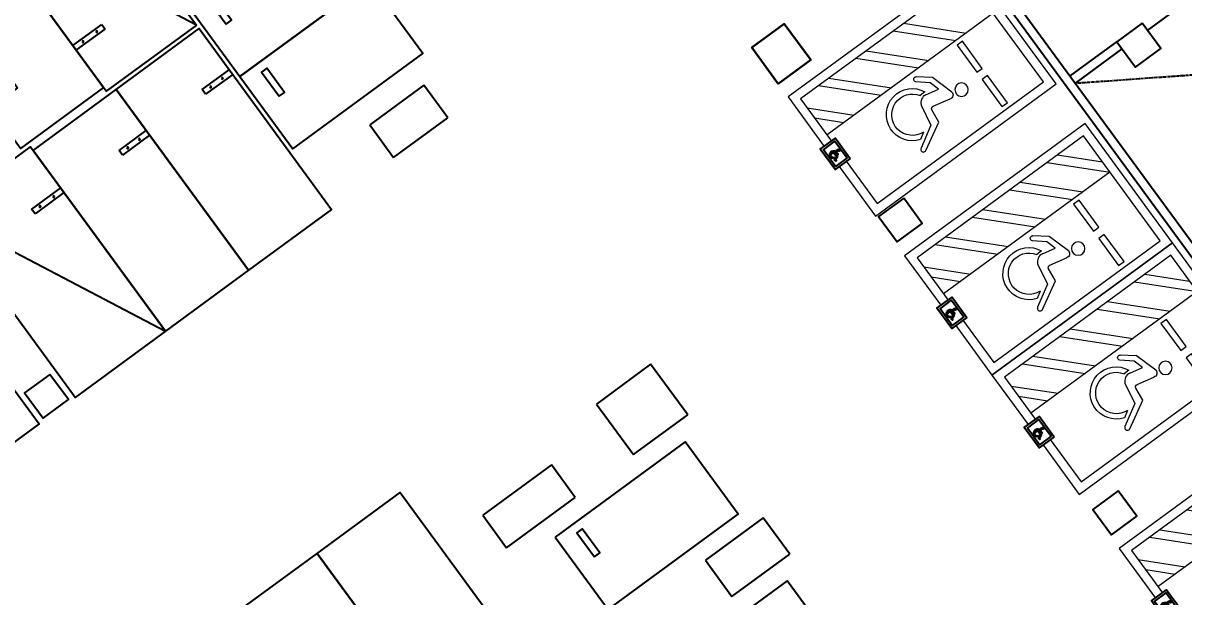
# Model space of a CAD drawing. Header units: millimetres. Extents: x 78082221 to 78451133, y -34402202 to -34172290.
# Drawn here: x 78348784 to 78374696, y -34269726 to -34256927 of the extents above; entities that cross this region are included whole.
import ezdxf

# ---------------------------------------------------------------- set-up
doc = ezdxf.new("R2010")
doc.units = ezdxf.units.MM
doc.header["$LTSCALE"] = 100
doc.header["$MEASUREMENT"] = 0
doc.header["$PDMODE"] = 1
doc.header["$PDSIZE"] = -3
doc.linetypes.add('XR-B2$0$CENTER', pattern=[2, 1.25, -0.25, 0.25, -0.25])
doc.layers.get('0').update_dxf_attribs({"color": 2, "linetype": 'CONTINUOUS'})
doc.layers.get('Defpoints').update_dxf_attribs({"color": 142, "linetype": 'CONTINUOUS'})
doc.layers.add('E-PLAN', color=115, linetype='CONTINUOUS')
doc.layers.add('Z', color=115, linetype='CONTINUOUS')
doc.styles.add('c-b2$0$맑은고딕', font='', dxfattribs={"width": 0.8})
doc.styles.add('돋움', font='', dxfattribs={"width": 0.9})
doc.styles.get('c-b2$0$맑은고딕').set_extended_font_data('Malgun Gothic')
doc.styles.get('돋움').set_extended_font_data('Dotum')
doc.dimstyles.new('c-b2$0$std_style', dxfattribs={"dimscale": 500, "dimtxt": 3, "dimasz": 1, "dimexe": 1.5, "dimexo": 2, "dimgap": 1, "dimtad": 1, "dimtoh": 1, "dimdec": 0, "dimzin": 0, "dimdsep": 46, "dimtxsty": 'c-b2$0$맑은고딕', "dimblk": 'c-b2$0$01420DDOT01', "dimcen": 2.5, "dimdle": 8, "dimclrd": 256, "dimclre": 256, "dimclrt": 256, "dimadec": 0, "dimazin": 0, "dimtfac": 1, "dimtdec": 0, "dimtix": 1, "dimtmove": 2, "dimatfit": 3, "dimldrblk": 'c-b2$0$_ClosedBlank', "dimfxl": 1, "dimtolj": 1, "dimtzin": 0, "dimlwd": -1, "dimlwe": -1, "dimarcsym": 0})

# ---------------------------------------------------------------- blocks, each defined once
blk = doc.blocks.new('XR-B2$0$XR-지하3층$0$확장형 주차')
at = {"layer": 'E-PLAN'}
for p, q in [((0, 3965), (800, 3965)), ((800, 3835), (800, 3965)), ((0, 3835), (800, 3835))]:
    blk.add_line(p, q, dxfattribs=at)
blk.add_lwpolyline([(2500, 5100), (0, 5100), (0, 0), (2500, 0)], close=True, dxfattribs=at)
blk.add_lwpolyline([(2500, 5100), (0, 0)], dxfattribs=at)
for centre in [(238, 3900), (613, 3900)]:
    blk.add_circle(centre, 17.5, dxfattribs=at)
blk = doc.blocks.new('XR-B2$0$XR-지하3층$0$일반형 주차')
at = {"layer": 'E-PLAN'}
for p, q in [((750, 3865), (0, 3865)), ((0, 3735), (750, 3735)), ((750, 3735), (750, 3865))]:
    blk.add_line(p, q, dxfattribs=at)
blk.add_lwpolyline([(2300, 5000), (0, 5000), (0, 0), (2300, 0)], close=True, dxfattribs=at)
for centre in [(238, 3800), (563, 3800)]:
    blk.add_circle(centre, 17.5, dxfattribs=at)
blk = doc.blocks.new('XR-B2$0$XR-지하3층$0$A$C73B52ADF')
at = {"layer": 'E-PLAN'}
for points in [[(-2038, 2466), (-38, 2466), (-38, -1134), (-2038, -1134)], [(-1166, 2021), (-1166, 1871), (-1832, 1871), (-1832, 2021)]]:
    blk.add_lwpolyline(points, close=True, dxfattribs=at)
blk = doc.blocks.new('XR-B2$0$XR-지하3층$0$장애인 주차')
at = {"layer": 'E-PLAN', "lineweight": 5}
for p, q in [((4572, 3795), (4572, -805)), ((5572, 2795), (4572, 3795)), ((5572, 3078), (4855, 3795)), ((5572, 2045), (4572, 3045)), ((5572, 1762), (4572, 2762)), ((3689, 1485), (3600, 1888)), ((3699, 2009), (4214, 1851)), ((4214, 1851), (4443, 1569)), ((5572, 1012), (4572, 2012)), ((3992, 1503), (3925, 1810)), ((3925, 1810), (4151, 1741)), ((4151, 1741), (4355, 1493)), ((5572, 729), (4572, 1729)), ((4055, 1528), (4053, 1393)), ((3348, 969), (3257, 820)), ((5572, -21), (4572, 979)), ((5572, -304), (4572, 696)), ((5323, -805), (4572, -54)), ((5041, -805), (4572, -336))]:
    blk.add_line(p, q, dxfattribs=at)
at = {"layer": 'E-PLAN', "ltscale": 4}
for p, q in [((4165, -1005), (4165, -805)), ((4165, -805), (4165, -905))]:
    blk.add_line(p, q, dxfattribs=at)
at = {"layer": 'E-PLAN', "lineweight": 5}
for points in [[(3842, -1005), (2472, -1005), (2472, 3995), (5772, 3995), (5772, -1005), (4402, -1005)], [(3842, -805), (2672, -805), (2672, 3795), (5572, 3795), (5572, -805), (4402, -805)]]:
    blk.add_lwpolyline(points, dxfattribs=at)
for points in [[(3523, 2720), (2773, 2720), (2773, 2870), (3523, 2870)], [(4473, 2720), (3723, 2720), (3723, 2870), (4473, 2870)]]:
    blk.add_lwpolyline(points, close=True, dxfattribs=at)
for points in [[(3094, 715, -1.000002), (2987, 770), (3330, 1379), (3640, 1415)], [(3992, 1503, -0.343093), (3870, 1283), (3381, 1194), (3094, 715)]]:
    blk.add_lwpolyline(points, format="xyb", dxfattribs=at)
at = {"layer": 'E-PLAN', "ltscale": 4}
for points in [[(3842, -695), (3842, -1115), (4402, -1115), (4402, -695)], [(3892, -745), (3892, -1065), (4352, -1065), (4352, -745)]]:
    blk.add_lwpolyline(points, close=True, dxfattribs=at)
at = {"layer": 'E-PLAN'}
for points in [[(4161, -797), (4152, -916), (4058, -916), (4021, -1003), (3982, -990), (3988, -973), (4011, -981), (4046, -898), (4136, -898), (4137, -881), (4072, -881), (4072, -863), (4138, -863), (4142, -810)], [(4167, -882), (4169, -863)]]:
    blk.add_lwpolyline(points, dxfattribs=at)
at = {"layer": 'E-PLAN', "lineweight": 5}
blk.add_circle((3613, 2216), 150, dxfattribs=at)
for centre, radius, start, end in [((3682, 1922), 88.4, 79.1143, 202.3185), ((4394, 1537), 58.8, 227.9655, 33.7904), ((3810, 1000), 582, 198.006, 65.0949), ((3809, 1000), 462, 183.8525, 58.2396), ((3632, 1473), 57.7, 276.2786, 12.4353)]:
    blk.add_arc(centre, radius, start, end, dxfattribs=at)
at = {"layer": 'E-PLAN'}
for centre, radius, start, end in [((4140, -787), 22.8, 335.1173, 274.9698), ((4127, -942), 89.2, 206.535, 62.4866), ((4127, -942), 71.5, 192.8781, 56.1688)]:
    blk.add_arc(centre, radius, start, end, dxfattribs=at)
blk = doc.blocks.new('c-b2$0$01420DDOT01')
blk.add_line((-1.5, 0), (1.5, 0))
at = {"const_width": 0.5}
blk.add_lwpolyline([(-0.25, 0, 1), (0.25, 0, 1)], format="xyb", close=True, dxfattribs=at)
blk = doc.blocks.new('*D45')
at = {"layer": 'Defpoints', "color": 0, "transparency": 16777216}
for p in [(78376897, -34194803), (78369317, -34200361), (78431577, -34285283)]:
    blk.add_point(p, dxfattribs=at)
at = {"layer": 'Z', "transparency": 16777216}
for p, q in [((78370123, -34199770), (78377502, -34194359)), ((78438862, -34279322), (78377193, -34195206)), ((78432383, -34284691), (78439763, -34279281))]:
    blk.add_line(p, q, dxfattribs=at)
at = {"layer": 'Z', "transparency": 16777216, "xscale": 500, "yscale": 500, "zscale": 500}
for p, rotation in [((78376897, -34194803), 126.2469342978869), ((78439158, -34279725), 306.2469342978869)]:
    blk.add_blockref('c-b2$0$01420DDOT01', p, dxfattribs=dict(at, rotation=rotation))
at = {"layer": 'Z', "transparency": 16777216, "insert": (78409339, -34236302), "char_height": 2250, "attachment_point": 5, "rotation": 306.2469, "style": '돋움'}
blk.add_mtext('\\A1;105300', dxfattribs=at)
blk = doc.blocks.new('c-b2$0$_ClosedBlank')
at = {"color": 0, "linetype": 'ByBlock', "lineweight": -2}
for p, q in [((-1, 0.167), (0, 0)), ((-1, 0.167), (-1, -0.167)), ((0, 0), (-1, -0.167))]:
    blk.add_line(p, q, dxfattribs=at)

msp = doc.modelspace()

# ---------------------------------------------------------------- linework, layer by layer
at = {"layer": 'Z', "ltscale": 0.5}
for p, q in [((78373884.6, -34257087.9), (78379251.7, -34253153)), ((78388821.4, -34280843.9), (78370725.5, -34256161.5, 0)), ((78388798.6, -34281151.1), (78370564.2, -34256279.7, 0)), ((78365776.8, -34256937.7), (78365050.9, -34257469.9)), ((78366368, -34257744.2), (78365776.8, -34256937.7)), ((78365050.9, -34257469.9), (78365642.2, -34258276.3)), ((78372153.4, -34258109.1), (78373201.8, -34257340.5)), ((78372271.6, -34258270.4), (78373320.1, -34257501.8)), ((78365642.2, -34258276.3), (78366368, -34257744.2)), ((78357731.4, -34258310.3), (78356521.6, -34259197.2)), ((78358263.5, -34259036.1), (78357731.4, -34258310.3)), ((78357053.8, -34259923), (78358263.5, -34259036.1)), ((78356521.6, -34259197.2), (78357053.8, -34259923)), ((78362792.9, -34264537.7), (78361583.2, -34265424.6)), ((78363620.7, -34265666.8), (78362792.9, -34264537.7)), ((78361583.2, -34265424.6), (78362411, -34266553.7)), ((78362411, -34266553.7), (78363620.7, -34265666.8)), ((78360576.4, -34266782.8), (78359044.1, -34267906.2)), ((78361108.5, -34267508.6), (78360576.4, -34266782.8)), ((78359576.2, -34268632), (78361108.5, -34267508.6)), ((78359044.1, -34267906.2), (78359576.2, -34268632)), ((78365305.8, -34267965.2), (78364015.5, -34268911.3)), ((78365897.1, -34268771.7), (78365305.8, -34267965.2)), ((78364015.5, -34268911.3), (78364606.7, -34269717.7)), ((78364606.7, -34269717.7), (78365897.1, -34268771.7))]:
    msp.add_line(p, q, dxfattribs=at)
at = {"layer": 'Z', "linetype": 'XR-B2$0$CENTER', "ltscale": 0.5}
msp.add_line((78382474.1, -34257548.3), (78372271.6, -34258270.4), dxfattribs=at)
at = {"layer": 'Z'}
msp.add_lwpolyline([(78365642.2, -34258276.3), (78365050.9, -34257469.9), (78365776.8, -34256937.7), (78366368, -34257744.2)], close=True, dxfattribs=at)
at = {"layer": 'Z', "ltscale": 0.5}
for points in [[(78373766.3, -34256926.6), (78373201.8, -34257340.5), (78373615.7, -34257905), (78374180.2, -34257491.1)], [(78368443.6, -34260828.9), (78367879.1, -34261242.8), (78368293, -34261807.4), (78368857.5, -34261393.5)], [(78349379.7, -34264761.9), (78348815.2, -34265175.8), (78349229.1, -34265740.3), (78349793.6, -34265326.4)], [(78373232.9, -34267361.4), (78372668.3, -34267775.3), (78373082.2, -34268339.8), (78373646.7, -34267925.9)]]:
    msp.add_lwpolyline(points, close=True, dxfattribs=at)

# ---------------------------------------------------------------- block references
at = {"layer": 'Z', "xscale": -1}
for name, p, rotation in [('XR-B2$0$XR-지하3층$0$확장형 주차', (78347623, -34254332.2), 216.2469337012116), ('XR-B2$0$XR-지하3층$0$일반형 주차', (78345768.1, -34255692.1), 216.2469337012116), ('XR-B2$0$XR-지하3층$0$A$C73B52ADF', (78355633, -34256690.2), 126.2469395074574), ('XR-B2$0$XR-지하3층$0$A$C73B52ADF', (78356815.5, -34258303.1), 126.2469395074574), ('XR-B2$0$XR-지하3층$0$일반형 주차', (78355670.1, -34261080.1), 36.24693370121151), ('XR-B2$0$XR-지하3층$0$일반형 주차', (78353815.2, -34262440), 36.24693370121151), ('XR-B2$0$XR-지하3층$0$확장형 주차', (78351960.3, -34263799.9), 36.24693370121151), ('XR-B2$0$XR-지하3층$0$일반형 주차', (78349137.7, -34265869.3), 36.24693370121151), ('XR-B2$0$XR-지하3층$0$A$C73B52ADF', (78363854.6, -34268580.9), 126.2462514102595), ('XR-B2$0$XR-지하3층$0$일반형 주차', (78355346.6, -34268757), 216.2469337012116), ('XR-B2$0$XR-지하3층$0$일반형 주차', (78353491.7, -34270116.9), 216.2469337012116), ('XR-B2$0$XR-지하3층$0$A$C73B52ADF', (78366128.2, -34271682), 126.2462514102595)]:
    msp.add_blockref(name, p, dxfattribs=dict(at, rotation=rotation))
at = {"layer": 'Z', "lineweight": 5, "xscale": -1, "rotation": 306.2099657136652}
for p in [(78370080.5, -34262632.9), (78372683.6, -34266180), (78374633.1, -34268842.6), (78377472.9, -34272712.4)]:
    msp.add_blockref('XR-B2$0$XR-지하3층$0$장애인 주차', p, dxfattribs=at)

# ---------------------------------------------------------------- dimensions: what is measured, and where the dimension line sits
at = {"layer": 'Z'}
dim = msp.add_linear_dim(base=(78376897.4, -34194802.9), p1=(78431576.9, -34285282.7), p2=(78369316.5, -34200360.8), angle=126.24693, dimstyle='c-b2$0$std_style', override={"dimtxt": 4.5, "dimtxsty": '돋움'}, dxfattribs=at)
dim.commit()
dim.dimension.update_dxf_attribs({"geometry": '*D45', "text_midpoint": (78409339.3, -34236302.1)})

doc.saveas('drawing.dxf')
